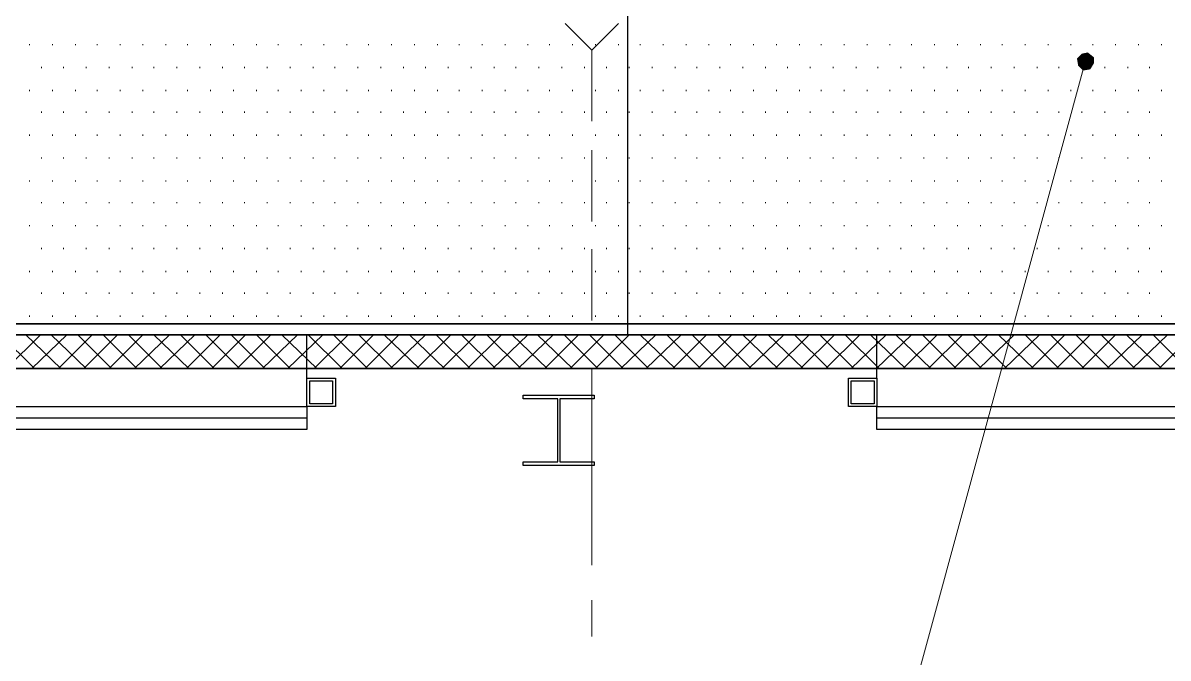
# Model space of a CAD drawing. Header units: millimetres. Extents: x -383313 to -161684, y -117025 to 99224.
# Drawn here: x -327510 to -323493, y -26714 to -24486 of the extents above; entities that cross this region are included whole.
import ezdxf

# ---------------------------------------------------------------- set-up
doc = ezdxf.new("R2010")
doc.units = ezdxf.units.MM
doc.header["$MEASUREMENT"] = 0
for name, color, linetype in [('001__КОНСТРУКТИВ__Двери', 13, 'Continuous'), ('001__КОНСТРУКТИВ__Колонны', 14, 'Continuous'), ('PDF_Geometry', 7, 'Continuous'), ('PDF_Solid Fills', 7, 'Continuous')]:
    doc.layers.add(name, color=color, linetype=linetype)
doc.layers.add('001__КОНСТРУКТИВ__Стены наружные', color=7, linetype='Continuous', lineweight=30)

# ---------------------------------------------------------------- blocks, each defined once
blk = doc.blocks.new('A$Cf5759c35')
at = {"layer": 'PDF_Geometry', "color": 8, "lineweight": 35}
for points in [[(38379.2, 12369.8), (38379.2, 6997.7), (37477.5, 6997.7), (37477.5, 6366.9), (38379.2, 6366.9), (38379.2, 999.1), (37477.5, 999.1), (37477.5, 368.3), (38379.2, 368.3), (38379.2, -4999.6), (37477.5, -4999.6), (37477.5, -5630.3), (38379.2, -5630.3), (38379.2, -7277.1), (17640.1, -7277.1), (-1888.1, 3395.1), (-1270, 4466.2)], [(-2582.3, 2887.1), (-2209.8, 3526.4), (17627.4, -7315.2), (38290.3, -7315.2), (38290.3, -8187.3)], [(-2480.7, 2827.9), (-2167.5, 3365.5), (17597.8, -7433.7), (38171.8, -7433.7), (38171.8, -8187.3)]]:
    blk.add_lwpolyline(points, dxfattribs=at)
at = {"layer": 'PDF_Geometry', "color": 8, "lineweight": 13}
for points in [[(32854.7, -6223), (32947.9, -6316.1), (33041, -6223)], [(32947.9, -6565.9), (32947.9, -6316.1)], [(34679.3, -6354.2), (33438.9, -10909.3), (28299.7, -10909.3)], [(32947.9, -6917.3), (32947.9, -6667.5)], [(32947.9, -7264.4), (32947.9, -7014.6)], [(32947.9, -7433.7), (32947.9, -8123.8)], [(32947.9, -8246.5), (32947.9, -8373.5)]]:
    blk.add_lwpolyline(points, dxfattribs=at)
at = {"layer": 'PDF_Geometry', "color": 8, "lineweight": 9}
for points in [[(30975.1, -6299.2), (30975.1, -6295)], [(31055.6, -6299.2), (31055.6, -6295)], [(31136, -6299.2), (31136, -6295)], [(31212.2, -6299.2), (31212.2, -6295)], [(31292.6, -6299.2), (31292.6, -6295)], [(31373.1, -6299.2), (31373.1, -6295)], [(31453.5, -6299.2), (31453.5, -6295)], [(31529.7, -6299.2), (31529.7, -6295)], [(31610.1, -6299.2), (31610.1, -6295)], [(31690.6, -6299.2), (31690.6, -6295)], [(31771, -6299.2), (31771, -6295)], [(31847.2, -6299.2), (31847.2, -6295)], [(31927.6, -6299.2), (31927.6, -6295)], [(32008.1, -6299.2), (32008.1, -6295)], [(32088.5, -6299.2), (32088.5, -6295)], [(32164.7, -6299.2), (32164.7, -6295)], [(32245.1, -6299.2), (32245.1, -6295)], [(32325.6, -6299.2), (32325.6, -6295)], [(32406, -6299.2), (32406, -6295)], [(32482.2, -6299.2), (32482.2, -6295)], [(32562.6, -6299.2), (32562.6, -6295)], [(32643.1, -6299.2), (32643.1, -6295)], [(32723.5, -6299.2), (32723.5, -6295)], [(32799.7, -6299.2), (32799.7, -6295)], [(32880.1, -6299.2), (32880.1, -6295)], [(32960.6, -6299.2), (32960.6, -6295)], [(33041, -6299.2), (33041, -6295)], [(33117.2, -6299.2), (33117.2, -6295)], [(33197.6, -6299.2), (33197.6, -6295)], [(33278.1, -6299.2), (33278.1, -6295)], [(33358.5, -6299.2), (33358.5, -6295)], [(33434.7, -6299.2), (33434.7, -6295)], [(33515.1, -6299.2), (33515.1, -6295)], [(33595.6, -6299.2), (33595.6, -6295)], [(33676, -6299.2), (33676, -6295)], [(33752.2, -6299.2), (33752.2, -6295)], [(33832.6, -6299.2), (33832.6, -6295)], [(33913.1, -6299.2), (33913.1, -6295)], [(33993.5, -6299.2), (33993.5, -6295)], [(34069.7, -6299.2), (34069.7, -6295)], [(34150.1, -6299.2), (34150.1, -6295)], [(34230.6, -6299.2), (34230.6, -6295)], [(34311, -6299.2), (34311, -6295)], [(34387.2, -6299.2), (34387.2, -6295)], [(34467.6, -6299.2), (34467.6, -6295)], [(34548.1, -6299.2), (34548.1, -6295)], [(34628.5, -6299.2), (34628.5, -6295)], [(34704.7, -6299.2), (34704.7, -6295)], [(34785.1, -6299.2), (34785.1, -6295)], [(34865.6, -6299.2), (34865.6, -6295)], [(34946, -6299.2), (34946, -6295)], [(31017.5, -6379.6), (31017.5, -6375.4)], [(31093.7, -6379.6), (31093.7, -6375.4)], [(31174.1, -6379.6), (31174.1, -6375.4)], [(31254.5, -6379.6), (31254.5, -6375.4)], [(31335, -6379.6), (31335, -6375.4)], [(31411.2, -6379.6), (31411.2, -6375.4)], [(31491.6, -6379.6), (31491.6, -6375.4)], [(31572, -6379.6), (31572, -6375.4)], [(31652.5, -6379.6), (31652.5, -6375.4)], [(31728.7, -6379.6), (31728.7, -6375.4)], [(31809.1, -6379.6), (31809.1, -6375.4)], [(31889.5, -6379.6), (31889.5, -6375.4)], [(31970, -6379.6), (31970, -6375.4)], [(32046.2, -6379.6), (32046.2, -6375.4)], [(32126.6, -6379.6), (32126.6, -6375.4)], [(32207, -6379.6), (32207, -6375.4)], [(32287.5, -6379.6), (32287.5, -6375.4)], [(32363.7, -6379.6), (32363.7, -6375.4)], [(32444.1, -6379.6), (32444.1, -6375.4)], [(32524.5, -6379.6), (32524.5, -6375.4)], [(32605, -6379.6), (32605, -6375.4)], [(32681.2, -6379.6), (32681.2, -6375.4)], [(32761.6, -6379.6), (32761.6, -6375.4)], [(32842, -6379.6), (32842, -6375.4)], [(32922.5, -6379.6), (32922.5, -6375.4)], [(32998.7, -6379.6), (32998.7, -6375.4)], [(33079.1, -6379.6), (33079.1, -6375.4)], [(33159.5, -6379.6), (33159.5, -6375.4)], [(33240, -6379.6), (33240, -6375.4)], [(33316.2, -6379.6), (33316.2, -6375.4)], [(33396.6, -6379.6), (33396.6, -6375.4)], [(33477, -6379.6), (33477, -6375.4)], [(33557.5, -6379.6), (33557.5, -6375.4)], [(33633.7, -6379.6), (33633.7, -6375.4)], [(33714.1, -6379.6), (33714.1, -6375.4)], [(33794.5, -6379.6), (33794.5, -6375.4)], [(33875, -6379.6), (33875, -6375.4)], [(33951.2, -6379.6), (33951.2, -6375.4)], [(34031.6, -6379.6), (34031.6, -6375.4)], [(34112, -6379.6), (34112, -6375.4)], [(34192.5, -6379.6), (34192.5, -6375.4)], [(34268.7, -6379.6), (34268.7, -6375.4)], [(34349.1, -6379.6), (34349.1, -6375.4)], [(34429.5, -6379.6), (34429.5, -6375.4)], [(34510, -6379.6), (34510, -6375.4)], [(34586.2, -6379.6), (34586.2, -6375.4)], [(34666.6, -6379.6), (34666.6, -6375.4)], [(34747, -6379.6), (34747, -6375.4)], [(34827.5, -6379.6), (34827.5, -6375.4)], [(34903.7, -6379.6), (34903.7, -6375.4)], [(30975.1, -6460.1), (30975.1, -6455.8)], [(31055.6, -6460.1), (31055.6, -6455.8)], [(31136, -6460.1), (31136, -6455.8)], [(31212.2, -6460.1), (31212.2, -6455.8)], [(31292.6, -6460.1), (31292.6, -6455.8)], [(31373.1, -6460.1), (31373.1, -6455.8)], [(31453.5, -6460.1), (31453.5, -6455.8)], [(31529.7, -6460.1), (31529.7, -6455.8)], [(31610.1, -6460.1), (31610.1, -6455.8)], [(31690.6, -6460.1), (31690.6, -6455.8)], [(31771, -6460.1), (31771, -6455.8)], [(31847.2, -6460.1), (31847.2, -6455.8)], [(31927.6, -6460.1), (31927.6, -6455.8)], [(32008.1, -6460.1), (32008.1, -6455.8)], [(32088.5, -6460.1), (32088.5, -6455.8)], [(32164.7, -6460.1), (32164.7, -6455.8)], [(32245.1, -6460.1), (32245.1, -6455.8)], [(32325.6, -6460.1), (32325.6, -6455.8)], [(32406, -6460.1), (32406, -6455.8)], [(32482.2, -6460.1), (32482.2, -6455.8)], [(32562.6, -6460.1), (32562.6, -6455.8)], [(32643.1, -6460.1), (32643.1, -6455.8)], [(32723.5, -6460.1), (32723.5, -6455.8)], [(32799.7, -6460.1), (32799.7, -6455.8)], [(32880.1, -6460.1), (32880.1, -6455.8)], [(32960.6, -6460.1), (32960.6, -6455.8)], [(33041, -6460.1), (33041, -6455.8)], [(33117.2, -6460.1), (33117.2, -6455.8)], [(33197.6, -6460.1), (33197.6, -6455.8)], [(33278.1, -6460.1), (33278.1, -6455.8)], [(33358.5, -6460.1), (33358.5, -6455.8)], [(33434.7, -6460.1), (33434.7, -6455.8)], [(33515.1, -6460.1), (33515.1, -6455.8)], [(33595.6, -6460.1), (33595.6, -6455.8)], [(33676, -6460.1), (33676, -6455.8)], [(33752.2, -6460.1), (33752.2, -6455.8)], [(33832.6, -6460.1), (33832.6, -6455.8)], [(33913.1, -6460.1), (33913.1, -6455.8)], [(33993.5, -6460.1), (33993.5, -6455.8)], [(34069.7, -6460.1), (34069.7, -6455.8)], [(34150.1, -6460.1), (34150.1, -6455.8)], [(34230.6, -6460.1), (34230.6, -6455.8)], [(34311, -6460.1), (34311, -6455.8)], [(34387.2, -6460.1), (34387.2, -6455.8)], [(34467.6, -6460.1), (34467.6, -6455.8)], [(34548.1, -6460.1), (34548.1, -6455.8)], [(34628.5, -6460.1), (34628.5, -6455.8)], [(34704.7, -6460.1), (34704.7, -6455.8)], [(34785.1, -6460.1), (34785.1, -6455.8)], [(34865.6, -6460.1), (34865.6, -6455.8)], [(34946, -6460.1), (34946, -6455.8)], [(31017.5, -6536.3), (31017.5, -6532)], [(31093.7, -6536.3), (31093.7, -6532)], [(31174.1, -6536.3), (31174.1, -6532)], [(31254.5, -6536.3), (31254.5, -6532)], [(31335, -6536.3), (31335, -6532)], [(31411.2, -6536.3), (31411.2, -6532)], [(31491.6, -6536.3), (31491.6, -6532)], [(31572, -6536.3), (31572, -6532)], [(31652.5, -6536.3), (31652.5, -6532)], [(31728.7, -6536.3), (31728.7, -6532)], [(31809.1, -6536.3), (31809.1, -6532)], [(31889.5, -6536.3), (31889.5, -6532)], [(31970, -6536.3), (31970, -6532)], [(32046.2, -6536.3), (32046.2, -6532)], [(32126.6, -6536.3), (32126.6, -6532)], [(32207, -6536.3), (32207, -6532)], [(32287.5, -6536.3), (32287.5, -6532)], [(32363.7, -6536.3), (32363.7, -6532)], [(32444.1, -6536.3), (32444.1, -6532)], [(32524.5, -6536.3), (32524.5, -6532)], [(32605, -6536.3), (32605, -6532)], [(32681.2, -6536.3), (32681.2, -6532)], [(32761.6, -6536.3), (32761.6, -6532)], [(32842, -6536.3), (32842, -6532)], [(32922.5, -6536.3), (32922.5, -6532)], [(32998.7, -6536.3), (32998.7, -6532)], [(33079.1, -6536.3), (33079.1, -6532)], [(33159.5, -6536.3), (33159.5, -6532)], [(33240, -6536.3), (33240, -6532)], [(33316.2, -6536.3), (33316.2, -6532)], [(33396.6, -6536.3), (33396.6, -6532)], [(33477, -6536.3), (33477, -6532)], [(33557.5, -6536.3), (33557.5, -6532)], [(33633.7, -6536.3), (33633.7, -6532)], [(33714.1, -6536.3), (33714.1, -6532)], [(33794.5, -6536.3), (33794.5, -6532)], [(33875, -6536.3), (33875, -6532)], [(33951.2, -6536.3), (33951.2, -6532)], [(34031.6, -6536.3), (34031.6, -6532)], [(34112, -6536.3), (34112, -6532)], [(34192.5, -6536.3), (34192.5, -6532)], [(34268.7, -6536.3), (34268.7, -6532)], [(34349.1, -6536.3), (34349.1, -6532)], [(34429.5, -6536.3), (34429.5, -6532)], [(34510, -6536.3), (34510, -6532)], [(34586.2, -6536.3), (34586.2, -6532)], [(34666.6, -6536.3), (34666.6, -6532)], [(34747, -6536.3), (34747, -6532)], [(34827.5, -6536.3), (34827.5, -6532)], [(34903.7, -6536.3), (34903.7, -6532)], [(30975.1, -6616.7), (30975.1, -6612.5)], [(31055.6, -6616.7), (31055.6, -6612.5)], [(31136, -6616.7), (31136, -6612.5)], [(31212.2, -6616.7), (31212.2, -6612.5)], [(31292.6, -6616.7), (31292.6, -6612.5)], [(31373.1, -6616.7), (31373.1, -6612.5)], [(31453.5, -6616.7), (31453.5, -6612.5)], [(31529.7, -6616.7), (31529.7, -6612.5)], [(31610.1, -6616.7), (31610.1, -6612.5)], [(31690.6, -6616.7), (31690.6, -6612.5)], [(31771, -6616.7), (31771, -6612.5)], [(31847.2, -6616.7), (31847.2, -6612.5)], [(31927.6, -6616.7), (31927.6, -6612.5)], [(32008.1, -6616.7), (32008.1, -6612.5)], [(32088.5, -6616.7), (32088.5, -6612.5)], [(32164.7, -6616.7), (32164.7, -6612.5)], [(32245.1, -6616.7), (32245.1, -6612.5)], [(32325.6, -6616.7), (32325.6, -6612.5)], [(32406, -6616.7), (32406, -6612.5)], [(32482.2, -6616.7), (32482.2, -6612.5)], [(32562.6, -6616.7), (32562.6, -6612.5)], [(32643.1, -6616.7), (32643.1, -6612.5)], [(32723.5, -6616.7), (32723.5, -6612.5)], [(32799.7, -6616.7), (32799.7, -6612.5)], [(32880.1, -6616.7), (32880.1, -6612.5)], [(32960.6, -6616.7), (32960.6, -6612.5)], [(33041, -6616.7), (33041, -6612.5)], [(33117.2, -6616.7), (33117.2, -6612.5)], [(33197.6, -6616.7), (33197.6, -6612.5)], [(33278.1, -6616.7), (33278.1, -6612.5)], [(33358.5, -6616.7), (33358.5, -6612.5)], [(33434.7, -6616.7), (33434.7, -6612.5)], [(33515.1, -6616.7), (33515.1, -6612.5)], [(33595.6, -6616.7), (33595.6, -6612.5)], [(33676, -6616.7), (33676, -6612.5)], [(33752.2, -6616.7), (33752.2, -6612.5)], [(33832.6, -6616.7), (33832.6, -6612.5)], [(33913.1, -6616.7), (33913.1, -6612.5)], [(33993.5, -6616.7), (33993.5, -6612.5)], [(34069.7, -6616.7), (34069.7, -6612.5)], [(34150.1, -6616.7), (34150.1, -6612.5)], [(34230.6, -6616.7), (34230.6, -6612.5)], [(34311, -6616.7), (34311, -6612.5)], [(34387.2, -6616.7), (34387.2, -6612.5)], [(34467.6, -6616.7), (34467.6, -6612.5)], [(34548.1, -6616.7), (34548.1, -6612.5)], [(34628.5, -6616.7), (34628.5, -6612.5)], [(34704.7, -6616.7), (34704.7, -6612.5)], [(34785.1, -6616.7), (34785.1, -6612.5)], [(34865.6, -6616.7), (34865.6, -6612.5)], [(34946, -6616.7), (34946, -6612.5)], [(31017.5, -6697.1), (31017.5, -6692.9)], [(31093.7, -6697.1), (31093.7, -6692.9)], [(31174.1, -6697.1), (31174.1, -6692.9)], [(31254.5, -6697.1), (31254.5, -6692.9)], [(31335, -6697.1), (31335, -6692.9)], [(31411.2, -6697.1), (31411.2, -6692.9)], [(31491.6, -6697.1), (31491.6, -6692.9)], [(31572, -6697.1), (31572, -6692.9)], [(31652.5, -6697.1), (31652.5, -6692.9)], [(31728.7, -6697.1), (31728.7, -6692.9)], [(31809.1, -6697.1), (31809.1, -6692.9)], [(31889.5, -6697.1), (31889.5, -6692.9)], [(31970, -6697.1), (31970, -6692.9)], [(32046.2, -6697.1), (32046.2, -6692.9)], [(32126.6, -6697.1), (32126.6, -6692.9)], [(32207, -6697.1), (32207, -6692.9)], [(32287.5, -6697.1), (32287.5, -6692.9)], [(32363.7, -6697.1), (32363.7, -6692.9)], [(32444.1, -6697.1), (32444.1, -6692.9)], [(32524.5, -6697.1), (32524.5, -6692.9)], [(32605, -6697.1), (32605, -6692.9)], [(32681.2, -6697.1), (32681.2, -6692.9)], [(32761.6, -6697.1), (32761.6, -6692.9)], [(32842, -6697.1), (32842, -6692.9)], [(32922.5, -6697.1), (32922.5, -6692.9)], [(32998.7, -6697.1), (32998.7, -6692.9)], [(33079.1, -6697.1), (33079.1, -6692.9)], [(33159.5, -6697.1), (33159.5, -6692.9)], [(33240, -6697.1), (33240, -6692.9)], [(33316.2, -6697.1), (33316.2, -6692.9)], [(33396.6, -6697.1), (33396.6, -6692.9)], [(33477, -6697.1), (33477, -6692.9)], [(33557.5, -6697.1), (33557.5, -6692.9)], [(33633.7, -6697.1), (33633.7, -6692.9)], [(33714.1, -6697.1), (33714.1, -6692.9)], [(33794.5, -6697.1), (33794.5, -6692.9)], [(33875, -6697.1), (33875, -6692.9)], [(33951.2, -6697.1), (33951.2, -6692.9)], [(34031.6, -6697.1), (34031.6, -6692.9)], [(34112, -6697.1), (34112, -6692.9)], [(34192.5, -6697.1), (34192.5, -6692.9)], [(34268.7, -6697.1), (34268.7, -6692.9)], [(34349.1, -6697.1), (34349.1, -6692.9)], [(34429.5, -6697.1), (34429.5, -6692.9)], [(34510, -6697.1), (34510, -6692.9)], [(34586.2, -6697.1), (34586.2, -6692.9)], [(34666.6, -6697.1), (34666.6, -6692.9)], [(34747, -6697.1), (34747, -6692.9)], [(34827.5, -6697.1), (34827.5, -6692.9)], [(34903.7, -6697.1), (34903.7, -6692.9)], [(30975.1, -6777.6), (30975.1, -6773.3)], [(31055.6, -6777.6), (31055.6, -6773.3)], [(31136, -6777.6), (31136, -6773.3)], [(31212.2, -6777.6), (31212.2, -6773.3)], [(31292.6, -6777.6), (31292.6, -6773.3)], [(31373.1, -6777.6), (31373.1, -6773.3)], [(31453.5, -6777.6), (31453.5, -6773.3)], [(31529.7, -6777.6), (31529.7, -6773.3)], [(31610.1, -6777.6), (31610.1, -6773.3)], [(31690.6, -6777.6), (31690.6, -6773.3)], [(31771, -6777.6), (31771, -6773.3)], [(31847.2, -6777.6), (31847.2, -6773.3)], [(31927.6, -6777.6), (31927.6, -6773.3)], [(32008.1, -6777.6), (32008.1, -6773.3)], [(32088.5, -6777.6), (32088.5, -6773.3)], [(32164.7, -6777.6), (32164.7, -6773.3)], [(32245.1, -6777.6), (32245.1, -6773.3)], [(32325.6, -6777.6), (32325.6, -6773.3)], [(32406, -6777.6), (32406, -6773.3)], [(32482.2, -6777.6), (32482.2, -6773.3)], [(32562.6, -6777.6), (32562.6, -6773.3)], [(32643.1, -6777.6), (32643.1, -6773.3)], [(32723.5, -6777.6), (32723.5, -6773.3)], [(32799.7, -6777.6), (32799.7, -6773.3)], [(32880.1, -6777.6), (32880.1, -6773.3)], [(32960.6, -6777.6), (32960.6, -6773.3)], [(33041, -6777.6), (33041, -6773.3)], [(33117.2, -6777.6), (33117.2, -6773.3)], [(33197.6, -6777.6), (33197.6, -6773.3)], [(33278.1, -6777.6), (33278.1, -6773.3)], [(33358.5, -6777.6), (33358.5, -6773.3)], [(33434.7, -6777.6), (33434.7, -6773.3)], [(33515.1, -6777.6), (33515.1, -6773.3)], [(33595.6, -6777.6), (33595.6, -6773.3)], [(33676, -6777.6), (33676, -6773.3)], [(33752.2, -6777.6), (33752.2, -6773.3)], [(33832.6, -6777.6), (33832.6, -6773.3)], [(33913.1, -6777.6), (33913.1, -6773.3)], [(33993.5, -6777.6), (33993.5, -6773.3)], [(34069.7, -6777.6), (34069.7, -6773.3)], [(34150.1, -6777.6), (34150.1, -6773.3)], [(34230.6, -6777.6), (34230.6, -6773.3)], [(34311, -6777.6), (34311, -6773.3)], [(34387.2, -6777.6), (34387.2, -6773.3)], [(34467.6, -6777.6), (34467.6, -6773.3)], [(34548.1, -6777.6), (34548.1, -6773.3)], [(34628.5, -6777.6), (34628.5, -6773.3)], [(34704.7, -6777.6), (34704.7, -6773.3)], [(34785.1, -6777.6), (34785.1, -6773.3)], [(34865.6, -6777.6), (34865.6, -6773.3)], [(34946, -6777.6), (34946, -6773.3)], [(31017.5, -6853.8), (31017.5, -6849.5)], [(31093.7, -6853.8), (31093.7, -6849.5)], [(31174.1, -6853.8), (31174.1, -6849.5)], [(31254.5, -6853.8), (31254.5, -6849.5)], [(31335, -6853.8), (31335, -6849.5)], [(31411.2, -6853.8), (31411.2, -6849.5)], [(31491.6, -6853.8), (31491.6, -6849.5)], [(31572, -6853.8), (31572, -6849.5)], [(31652.5, -6853.8), (31652.5, -6849.5)], [(31728.7, -6853.8), (31728.7, -6849.5)], [(31809.1, -6853.8), (31809.1, -6849.5)], [(31889.5, -6853.8), (31889.5, -6849.5)], [(31970, -6853.8), (31970, -6849.5)], [(32046.2, -6853.8), (32046.2, -6849.5)], [(32126.6, -6853.8), (32126.6, -6849.5)], [(32207, -6853.8), (32207, -6849.5)], [(32287.5, -6853.8), (32287.5, -6849.5)], [(32363.7, -6853.8), (32363.7, -6849.5)], [(32444.1, -6853.8), (32444.1, -6849.5)], [(32524.5, -6853.8), (32524.5, -6849.5)], [(32605, -6853.8), (32605, -6849.5)], [(32681.2, -6853.8), (32681.2, -6849.5)], [(32761.6, -6853.8), (32761.6, -6849.5)], [(32842, -6853.8), (32842, -6849.5)], [(32922.5, -6853.8), (32922.5, -6849.5)], [(32998.7, -6853.8), (32998.7, -6849.5)], [(33079.1, -6853.8), (33079.1, -6849.5)], [(33159.5, -6853.8), (33159.5, -6849.5)], [(33240, -6853.8), (33240, -6849.5)], [(33316.2, -6853.8), (33316.2, -6849.5)], [(33396.6, -6853.8), (33396.6, -6849.5)], [(33477, -6853.8), (33477, -6849.5)], [(33557.5, -6853.8), (33557.5, -6849.5)], [(33633.7, -6853.8), (33633.7, -6849.5)], [(33714.1, -6853.8), (33714.1, -6849.5)], [(33794.5, -6853.8), (33794.5, -6849.5)], [(33875, -6853.8), (33875, -6849.5)], [(33951.2, -6853.8), (33951.2, -6849.5)], [(34031.6, -6853.8), (34031.6, -6849.5)], [(34112, -6853.8), (34112, -6849.5)], [(34192.5, -6853.8), (34192.5, -6849.5)], [(34268.7, -6853.8), (34268.7, -6849.5)], [(34349.1, -6853.8), (34349.1, -6849.5)], [(34429.5, -6853.8), (34429.5, -6849.5)], [(34510, -6853.8), (34510, -6849.5)], [(34586.2, -6853.8), (34586.2, -6849.5)], [(34666.6, -6853.8), (34666.6, -6849.5)], [(34747, -6853.8), (34747, -6849.5)], [(34827.5, -6853.8), (34827.5, -6849.5)], [(34903.7, -6853.8), (34903.7, -6849.5)], [(30975.1, -6934.2), (30975.1, -6930)], [(31055.6, -6934.2), (31055.6, -6930)], [(31136, -6934.2), (31136, -6930)], [(31212.2, -6934.2), (31212.2, -6930)], [(31292.6, -6934.2), (31292.6, -6930)], [(31373.1, -6934.2), (31373.1, -6930)], [(31453.5, -6934.2), (31453.5, -6930)], [(31529.7, -6934.2), (31529.7, -6930)], [(31610.1, -6934.2), (31610.1, -6930)], [(31690.6, -6934.2), (31690.6, -6930)], [(31771, -6934.2), (31771, -6930)], [(31847.2, -6934.2), (31847.2, -6930)], [(31927.6, -6934.2), (31927.6, -6930)], [(32008.1, -6934.2), (32008.1, -6930)], [(32088.5, -6934.2), (32088.5, -6930)], [(32164.7, -6934.2), (32164.7, -6930)], [(32245.1, -6934.2), (32245.1, -6930)], [(32325.6, -6934.2), (32325.6, -6930)], [(32406, -6934.2), (32406, -6930)], [(32482.2, -6934.2), (32482.2, -6930)], [(32562.6, -6934.2), (32562.6, -6930)], [(32643.1, -6934.2), (32643.1, -6930)], [(32723.5, -6934.2), (32723.5, -6930)], [(32799.7, -6934.2), (32799.7, -6930)], [(32880.1, -6934.2), (32880.1, -6930)], [(32960.6, -6934.2), (32960.6, -6930)], [(33041, -6934.2), (33041, -6930)], [(33117.2, -6934.2), (33117.2, -6930)], [(33197.6, -6934.2), (33197.6, -6930)], [(33278.1, -6934.2), (33278.1, -6930)], [(33358.5, -6934.2), (33358.5, -6930)], [(33434.7, -6934.2), (33434.7, -6930)], [(33515.1, -6934.2), (33515.1, -6930)], [(33595.6, -6934.2), (33595.6, -6930)], [(33676, -6934.2), (33676, -6930)], [(33752.2, -6934.2), (33752.2, -6930)], [(33832.6, -6934.2), (33832.6, -6930)], [(33913.1, -6934.2), (33913.1, -6930)], [(33993.5, -6934.2), (33993.5, -6930)], [(34069.7, -6934.2), (34069.7, -6930)], [(34150.1, -6934.2), (34150.1, -6930)], [(34230.6, -6934.2), (34230.6, -6930)], [(34311, -6934.2), (34311, -6930)], [(34387.2, -6934.2), (34387.2, -6930)], [(34467.6, -6934.2), (34467.6, -6930)], [(34548.1, -6934.2), (34548.1, -6930)], [(34628.5, -6934.2), (34628.5, -6930)], [(34704.7, -6934.2), (34704.7, -6930)], [(34785.1, -6934.2), (34785.1, -6930)], [(34865.6, -6934.2), (34865.6, -6930)], [(34946, -6934.2), (34946, -6930)], [(31017.5, -7014.6), (31017.5, -7010.4)], [(31093.7, -7014.6), (31093.7, -7010.4)], [(31174.1, -7014.6), (31174.1, -7010.4)], [(31254.5, -7014.6), (31254.5, -7010.4)], [(31335, -7014.6), (31335, -7010.4)], [(31411.2, -7014.6), (31411.2, -7010.4)], [(31491.6, -7014.6), (31491.6, -7010.4)], [(31572, -7014.6), (31572, -7010.4)], [(31652.5, -7014.6), (31652.5, -7010.4)], [(31728.7, -7014.6), (31728.7, -7010.4)], [(31809.1, -7014.6), (31809.1, -7010.4)], [(31889.5, -7014.6), (31889.5, -7010.4)], [(31970, -7014.6), (31970, -7010.4)], [(32046.2, -7014.6), (32046.2, -7010.4)], [(32126.6, -7014.6), (32126.6, -7010.4)], [(32207, -7014.6), (32207, -7010.4)], [(32287.5, -7014.6), (32287.5, -7010.4)], [(32363.7, -7014.6), (32363.7, -7010.4)], [(32444.1, -7014.6), (32444.1, -7010.4)], [(32524.5, -7014.6), (32524.5, -7010.4)], [(32605, -7014.6), (32605, -7010.4)], [(32681.2, -7014.6), (32681.2, -7010.4)], [(32761.6, -7014.6), (32761.6, -7010.4)], [(32842, -7014.6), (32842, -7010.4)], [(32922.5, -7014.6), (32922.5, -7010.4)], [(32998.7, -7014.6), (32998.7, -7010.4)], [(33079.1, -7014.6), (33079.1, -7010.4)], [(33159.5, -7014.6), (33159.5, -7010.4)], [(33240, -7014.6), (33240, -7010.4)], [(33316.2, -7014.6), (33316.2, -7010.4)], [(33396.6, -7014.6), (33396.6, -7010.4)], [(33477, -7014.6), (33477, -7010.4)], [(33557.5, -7014.6), (33557.5, -7010.4)], [(33633.7, -7014.6), (33633.7, -7010.4)], [(33714.1, -7014.6), (33714.1, -7010.4)], [(33794.5, -7014.6), (33794.5, -7010.4)], [(33875, -7014.6), (33875, -7010.4)], [(33951.2, -7014.6), (33951.2, -7010.4)], [(34031.6, -7014.6), (34031.6, -7010.4)], [(34112, -7014.6), (34112, -7010.4)], [(34192.5, -7014.6), (34192.5, -7010.4)], [(34268.7, -7014.6), (34268.7, -7010.4)], [(34349.1, -7014.6), (34349.1, -7010.4)], [(34429.5, -7014.6), (34429.5, -7010.4)], [(34510, -7014.6), (34510, -7010.4)], [(34586.2, -7014.6), (34586.2, -7010.4)], [(34666.6, -7014.6), (34666.6, -7010.4)], [(34747, -7014.6), (34747, -7010.4)], [(34827.5, -7014.6), (34827.5, -7010.4)], [(34903.7, -7014.6), (34903.7, -7010.4)], [(30975.1, -7095.1), (30975.1, -7090.8)], [(31055.6, -7095.1), (31055.6, -7090.8)], [(31136, -7095.1), (31136, -7090.8)], [(31212.2, -7095.1), (31212.2, -7090.8)], [(31292.6, -7095.1), (31292.6, -7090.8)], [(31373.1, -7095.1), (31373.1, -7090.8)], [(31453.5, -7095.1), (31453.5, -7090.8)], [(31529.7, -7095.1), (31529.7, -7090.8)], [(31610.1, -7095.1), (31610.1, -7090.8)], [(31690.6, -7095.1), (31690.6, -7090.8)], [(31771, -7095.1), (31771, -7090.8)], [(31847.2, -7095.1), (31847.2, -7090.8)], [(31927.6, -7095.1), (31927.6, -7090.8)], [(32008.1, -7095.1), (32008.1, -7090.8)], [(32088.5, -7095.1), (32088.5, -7090.8)], [(32164.7, -7095.1), (32164.7, -7090.8)], [(32245.1, -7095.1), (32245.1, -7090.8)], [(32325.6, -7095.1), (32325.6, -7090.8)], [(32406, -7095.1), (32406, -7090.8)], [(32482.2, -7095.1), (32482.2, -7090.8)], [(32562.6, -7095.1), (32562.6, -7090.8)], [(32643.1, -7095.1), (32643.1, -7090.8)], [(32723.5, -7095.1), (32723.5, -7090.8)], [(32799.7, -7095.1), (32799.7, -7090.8)], [(32880.1, -7095.1), (32880.1, -7090.8)], [(32960.6, -7095.1), (32960.6, -7090.8)], [(33041, -7095.1), (33041, -7090.8)], [(33117.2, -7095.1), (33117.2, -7090.8)], [(33197.6, -7095.1), (33197.6, -7090.8)], [(33278.1, -7095.1), (33278.1, -7090.8)], [(33358.5, -7095.1), (33358.5, -7090.8)], [(33434.7, -7095.1), (33434.7, -7090.8)], [(33515.1, -7095.1), (33515.1, -7090.8)], [(33595.6, -7095.1), (33595.6, -7090.8)], [(33676, -7095.1), (33676, -7090.8)], [(33752.2, -7095.1), (33752.2, -7090.8)], [(33832.6, -7095.1), (33832.6, -7090.8)], [(33913.1, -7095.1), (33913.1, -7090.8)], [(33993.5, -7095.1), (33993.5, -7090.8)], [(34069.7, -7095.1), (34069.7, -7090.8)], [(34150.1, -7095.1), (34150.1, -7090.8)], [(34230.6, -7095.1), (34230.6, -7090.8)], [(34311, -7095.1), (34311, -7090.8)], [(34387.2, -7095.1), (34387.2, -7090.8)], [(34467.6, -7095.1), (34467.6, -7090.8)], [(34548.1, -7095.1), (34548.1, -7090.8)], [(34628.5, -7095.1), (34628.5, -7090.8)], [(34704.7, -7095.1), (34704.7, -7090.8)], [(34785.1, -7095.1), (34785.1, -7090.8)], [(34865.6, -7095.1), (34865.6, -7090.8)], [(34946, -7095.1), (34946, -7090.8)], [(31017.5, -7171.3), (31017.5, -7167)], [(31093.7, -7171.3), (31093.7, -7167)], [(31174.1, -7171.3), (31174.1, -7167)], [(31254.5, -7171.3), (31254.5, -7167)], [(31335, -7171.3), (31335, -7167)], [(31411.2, -7171.3), (31411.2, -7167)], [(31491.6, -7171.3), (31491.6, -7167)], [(31572, -7171.3), (31572, -7167)], [(31652.5, -7171.3), (31652.5, -7167)], [(31728.7, -7171.3), (31728.7, -7167)], [(31809.1, -7171.3), (31809.1, -7167)], [(31889.5, -7171.3), (31889.5, -7167)], [(31970, -7171.3), (31970, -7167)], [(32046.2, -7171.3), (32046.2, -7167)], [(32126.6, -7171.3), (32126.6, -7167)], [(32207, -7171.3), (32207, -7167)], [(32287.5, -7171.3), (32287.5, -7167)], [(32363.7, -7171.3), (32363.7, -7167)], [(32444.1, -7171.3), (32444.1, -7167)], [(32524.5, -7171.3), (32524.5, -7167)], [(32605, -7171.3), (32605, -7167)], [(32681.2, -7171.3), (32681.2, -7167)], [(32761.6, -7171.3), (32761.6, -7167)], [(32842, -7171.3), (32842, -7167)], [(32922.5, -7171.3), (32922.5, -7167)], [(32998.7, -7171.3), (32998.7, -7167)], [(33079.1, -7171.3), (33079.1, -7167)], [(33159.5, -7171.3), (33159.5, -7167)], [(33240, -7171.3), (33240, -7167)], [(33316.2, -7171.3), (33316.2, -7167)], [(33396.6, -7171.3), (33396.6, -7167)], [(33477, -7171.3), (33477, -7167)], [(33557.5, -7171.3), (33557.5, -7167)], [(33633.7, -7171.3), (33633.7, -7167)], [(33714.1, -7171.3), (33714.1, -7167)], [(33794.5, -7171.3), (33794.5, -7167)], [(33875, -7171.3), (33875, -7167)], [(33951.2, -7171.3), (33951.2, -7167)], [(34031.6, -7171.3), (34031.6, -7167)], [(34112, -7171.3), (34112, -7167)], [(34192.5, -7171.3), (34192.5, -7167)], [(34268.7, -7171.3), (34268.7, -7167)], [(34349.1, -7171.3), (34349.1, -7167)], [(34429.5, -7171.3), (34429.5, -7167)], [(34510, -7171.3), (34510, -7167)], [(34586.2, -7171.3), (34586.2, -7167)], [(34666.6, -7171.3), (34666.6, -7167)], [(34747, -7171.3), (34747, -7167)], [(34827.5, -7171.3), (34827.5, -7167)], [(34903.7, -7171.3), (34903.7, -7167)], [(30975.1, -7251.7), (30975.1, -7247.5)], [(31055.6, -7251.7), (31055.6, -7247.5)], [(31136, -7251.7), (31136, -7247.5)], [(31212.2, -7251.7), (31212.2, -7247.5)], [(31292.6, -7251.7), (31292.6, -7247.5)], [(31373.1, -7251.7), (31373.1, -7247.5)], [(31453.5, -7251.7), (31453.5, -7247.5)], [(31529.7, -7251.7), (31529.7, -7247.5)], [(31610.1, -7251.7), (31610.1, -7247.5)], [(31690.6, -7251.7), (31690.6, -7247.5)], [(31771, -7251.7), (31771, -7247.5)], [(31847.2, -7251.7), (31847.2, -7247.5)], [(31927.6, -7251.7), (31927.6, -7247.5)], [(32008.1, -7251.7), (32008.1, -7247.5)], [(32088.5, -7251.7), (32088.5, -7247.5)], [(32164.7, -7251.7), (32164.7, -7247.5)], [(32245.1, -7251.7), (32245.1, -7247.5)], [(32325.6, -7251.7), (32325.6, -7247.5)], [(32406, -7251.7), (32406, -7247.5)], [(32482.2, -7251.7), (32482.2, -7247.5)], [(32562.6, -7251.7), (32562.6, -7247.5)], [(32643.1, -7251.7), (32643.1, -7247.5)], [(32723.5, -7251.7), (32723.5, -7247.5)], [(32799.7, -7251.7), (32799.7, -7247.5)], [(32880.1, -7251.7), (32880.1, -7247.5)], [(32960.6, -7251.7), (32960.6, -7247.5)], [(33041, -7251.7), (33041, -7247.5)], [(33117.2, -7251.7), (33117.2, -7247.5)], [(33197.6, -7251.7), (33197.6, -7247.5)], [(33278.1, -7251.7), (33278.1, -7247.5)], [(33358.5, -7251.7), (33358.5, -7247.5)], [(33434.7, -7251.7), (33434.7, -7247.5)], [(33515.1, -7251.7), (33515.1, -7247.5)], [(33595.6, -7251.7), (33595.6, -7247.5)], [(33676, -7251.7), (33676, -7247.5)], [(33752.2, -7251.7), (33752.2, -7247.5)], [(33832.6, -7251.7), (33832.6, -7247.5)], [(33913.1, -7251.7), (33913.1, -7247.5)], [(33993.5, -7251.7), (33993.5, -7247.5)], [(34069.7, -7251.7), (34069.7, -7247.5)], [(34150.1, -7251.7), (34150.1, -7247.5)], [(34230.6, -7251.7), (34230.6, -7247.5)], [(34311, -7251.7), (34311, -7247.5)], [(34387.2, -7251.7), (34387.2, -7247.5)], [(34467.6, -7251.7), (34467.6, -7247.5)], [(34548.1, -7251.7), (34548.1, -7247.5)], [(34628.5, -7251.7), (34628.5, -7247.5)], [(34704.7, -7251.7), (34704.7, -7247.5)], [(34785.1, -7251.7), (34785.1, -7247.5)], [(34865.6, -7251.7), (34865.6, -7247.5)], [(34946, -7251.7), (34946, -7247.5)], [(30992.1, -7433.7), (30873.5, -7315.2)], [(30894.7, -7433.7), (31013.2, -7315.2)], [(31085.2, -7433.7), (30962.4, -7315.2)], [(30983.6, -7433.7), (31106.4, -7315.2)], [(31174.1, -7433.7), (31051.3, -7315.2)], [(31076.7, -7433.7), (31195.3, -7315.2)], [(31263, -7433.7), (31144.5, -7315.2)], [(31165.6, -7433.7), (31284.2, -7315.2)], [(31351.9, -7433.7), (31233.4, -7315.2)], [(31254.5, -7433.7), (31373.1, -7315.2)], [(31440.8, -7433.7), (31322.3, -7315.2)], [(31343.4, -7433.7), (31466.2, -7315.2)], [(31533.9, -7433.7), (31411.2, -7315.2)], [(31432.3, -7433.7), (31555.1, -7315.2)], [(31622.8, -7433.7), (31504.3, -7315.2)], [(31525.5, -7433.7), (31644, -7315.2)], [(31711.7, -7433.7), (31593.2, -7315.2)], [(31614.4, -7433.7), (31732.9, -7315.2)], [(31800.6, -7433.7), (31682.1, -7315.2)], [(31703.3, -7433.7), (31821.8, -7315.2)], [(31889.5, -7433.7), (31771, -7315.2)], [(31792.2, -7433.7), (31914.9, -7315.2)], [(31982.7, -7433.7), (31859.9, -7315.2)], [(31881.1, -7433.7), (32003.8, -7315.2)], [(32071.6, -7433.7), (31953, -7315.2)], [(31974.2, -7433.7), (32092.7, -7315.2)], [(32160.5, -7433.7), (32041.9, -7315.2)], [(32063.1, -7433.7), (32181.6, -7315.2)], [(32249.4, -7433.7), (32130.8, -7315.2)], [(32152, -7433.7), (32270.5, -7315.2)], [(32342.5, -7433.7), (32219.7, -7315.2)], [(32240.9, -7433.7), (32363.7, -7315.2)], [(32431.4, -7433.7), (32308.6, -7315.2)], [(32334, -7433.7), (32452.6, -7315.2)], [(32520.3, -7433.7), (32401.8, -7315.2)], [(32422.9, -7433.7), (32541.5, -7315.2)], [(32609.2, -7433.7), (32490.7, -7315.2)], [(32511.8, -7433.7), (32630.4, -7315.2)], [(32698.1, -7433.7), (32579.6, -7315.2)], [(32600.7, -7433.7), (32723.5, -7315.2)], [(32791.2, -7433.7), (32668.5, -7315.2)], [(32689.6, -7433.7), (32812.4, -7315.2)], [(32880.1, -7433.7), (32757.4, -7315.2)], [(32782.8, -7433.7), (32901.3, -7315.2)], [(32969, -7433.7), (32850.5, -7315.2)], [(32871.7, -7433.7), (32990.2, -7315.2)], [(33057.9, -7433.7), (32939.4, -7315.2)], [(32960.6, -7433.7), (33079.1, -7315.2)], [(33146.8, -7433.7), (33028.3, -7315.2)], [(33049.5, -7433.7), (33172.2, -7315.2)], [(33240, -7433.7), (33117.2, -7315.2)], [(33138.4, -7433.7), (33261.1, -7315.2)], [(33328.9, -7433.7), (33210.3, -7315.2)], [(33231.5, -7433.7), (33350, -7315.2)], [(33417.8, -7433.7), (33299.2, -7315.2)], [(33320.4, -7433.7), (33438.9, -7315.2)], [(33506.7, -7433.7), (33388.1, -7315.2)], [(33409.3, -7433.7), (33527.8, -7315.2)], [(33599.8, -7433.7), (33477, -7315.2)], [(33498.2, -7433.7), (33621, -7315.2)], [(33688.7, -7433.7), (33565.9, -7315.2)], [(33591.3, -7433.7), (33709.9, -7315.2)], [(33777.6, -7433.7), (33659.1, -7315.2)], [(33680.2, -7433.7), (33798.8, -7315.2)], [(33866.5, -7433.7), (33748, -7315.2)], [(33769.1, -7433.7), (33887.7, -7315.2)], [(33955.4, -7433.7), (33836.9, -7315.2)], [(33858, -7433.7), (33980.8, -7315.2)], [(34048.5, -7433.7), (33925.8, -7315.2)], [(33946.9, -7433.7), (34069.7, -7315.2)], [(34137.4, -7433.7), (34014.7, -7315.2)], [(34040.1, -7433.7), (34158.6, -7315.2)], [(34226.3, -7433.7), (34107.8, -7315.2)], [(34129, -7433.7), (34247.5, -7315.2)], [(34315.2, -7433.7), (34196.7, -7315.2)], [(34217.9, -7433.7), (34336.4, -7315.2)], [(34404.1, -7433.7), (34285.6, -7315.2)], [(34306.8, -7433.7), (34429.5, -7315.2)], [(34497.3, -7433.7), (34374.5, -7315.2)], [(34395.7, -7433.7), (34518.4, -7315.2)], [(34586.2, -7433.7), (34467.6, -7315.2)], [(34488.8, -7433.7), (34607.3, -7315.2)], [(34675.1, -7433.7), (34556.5, -7315.2)], [(34577.7, -7433.7), (34696.2, -7315.2)], [(34764, -7433.7), (34645.4, -7315.2)], [(34666.6, -7433.7), (34785.1, -7315.2)], [(34852.9, -7433.7), (34734.3, -7315.2)], [(34755.5, -7433.7), (34878.3, -7315.2)], [(34946, -7433.7), (34823.2, -7315.2)], [(34844.4, -7433.7), (34967.2, -7315.2)], [(35034.9, -7433.7), (34916.4, -7315.2)], [(34937.5, -7433.7), (35056.1, -7315.2)]]:
    blk.add_lwpolyline(points, dxfattribs=at)
at = {"layer": 'PDF_Solid Fills', "color": 8, "lineweight": 13}
for points in [[(34666.6, -6328.8), (34649.7, -6345.8), (34679.3, -6354.2)], [(34649.7, -6345.8), (34653.9, -6371.2), (34679.3, -6354.2)], [(34687.8, -6324.6), (34666.6, -6328.8), (34679.3, -6354.2)], [(34708.9, -6341.5), (34687.8, -6324.6), (34679.3, -6354.2)], [(34708.9, -6362.7), (34708.9, -6341.5), (34679.3, -6354.2)], [(34653.9, -6371.2), (34670.8, -6388.1), (34679.3, -6354.2)], [(34670.8, -6388.1), (34696.2, -6383.9), (34679.3, -6354.2)], [(34696.2, -6383.9), (34708.9, -6362.7), (34679.3, -6354.2)]]:
    blk.add_solid(points, dxfattribs=at)

msp = doc.modelspace()

# ---------------------------------------------------------------- linework, layer by layer
at = {"layer": '001__КОНСТРУКТИВ__Двери', "lineweight": 0, "ltscale": 100}
for p, q in [((-329514.05882, -25832.0977), (-326514.05882, -25832.0977)), ((-324514.05882, -25832.0977), (-321514.05882, -25832.0977))]:
    msp.add_line(p, q, dxfattribs=at)
at = {"layer": '001__КОНСТРУКТИВ__Двери', "ltscale": 100}
for p, q in [((-326514.05882, -25872.0977), (-329514.05882, -25872.0977)), ((-321514.05882, -25872.0977), (-324514.05882, -25872.0977))]:
    msp.add_line(p, q, dxfattribs=at)
for points in [[(-329514.05882, -25912.0977), (-329514.05882, -25832.0977), (-326514.05882, -25832.0977), (-326514.05882, -25912.0977)], [(-324514.05882, -25912.0977), (-324514.05882, -25832.0977), (-321514.05882, -25832.0977), (-321514.05882, -25912.0977)]]:
    msp.add_lwpolyline(points, close=True, dxfattribs=at)
at = {"layer": '001__КОНСТРУКТИВ__Колонны', "linetype": 'Continuous', "lineweight": 30}
for p, q in [((-325754.58382, -25804.1977), (-325754.58382, -25792.0977)), ((-325754.58382, -25792.0977), (-325505.58382, -25792.0977)), ((-325634.08382, -25804.1977), (-325754.58382, -25804.1977)), ((-325634.08382, -26025.9977), (-325634.08382, -25804.1977)), ((-325505.58382, -25804.1977), (-325626.08382, -25804.1977)), ((-325626.08382, -25804.1977), (-325626.08382, -26025.9977)), ((-325505.58382, -25792.0977), (-325505.58382, -25804.1977)), ((-325754.58382, -26038.0977), (-325754.58382, -26025.9977)), ((-325754.58382, -26025.9977), (-325634.08382, -26025.9977)), ((-325626.08382, -26025.9977), (-325505.58382, -26025.9977)), ((-325505.58382, -26025.9977), (-325505.58382, -26038.0977)), ((-325505.58382, -26038.0977), (-325754.58382, -26038.0977))]:
    msp.add_line(p, q, dxfattribs=at)
for points in [[(-326514.05882, -25832.0977), (-326514.05882, -25732.0977), (-326414.05882, -25732.0977), (-326414.05882, -25832.0977)], [(-326504.05882, -25822.0977), (-326504.05882, -25742.0977), (-326424.05882, -25742.0977), (-326424.05882, -25822.0977)], [(-324614.05882, -25832.0977), (-324614.05882, -25732.0977), (-324514.05882, -25732.0977), (-324514.05882, -25832.0977)], [(-324604.05882, -25822.0977), (-324604.05882, -25742.0977), (-324524.05882, -25742.0977), (-324524.05882, -25822.0977)]]:
    msp.add_lwpolyline(points, close=True, dxfattribs=at)
at = {"layer": '001__КОНСТРУКТИВ__Стены наружные', "color": 7, "linetype": 'Continuous'}
for p, q in [((-325389.55882, -3619.3977), (-325389.55882, -25582.0977)), ((-326514.05882, -25732.0977), (-326514.05882, -25582.0977)), ((-324514.05882, -25732.0977), (-324514.05882, -25582.0977))]:
    msp.add_line(p, q, dxfattribs=at)

# ---------------------------------------------------------------- block references
at = {"ltscale": 100}
msp.add_blockref('A$Cf5759c35', (-358461.97282, -18264.93104), dxfattribs=at)

doc.saveas('drawing.dxf')
